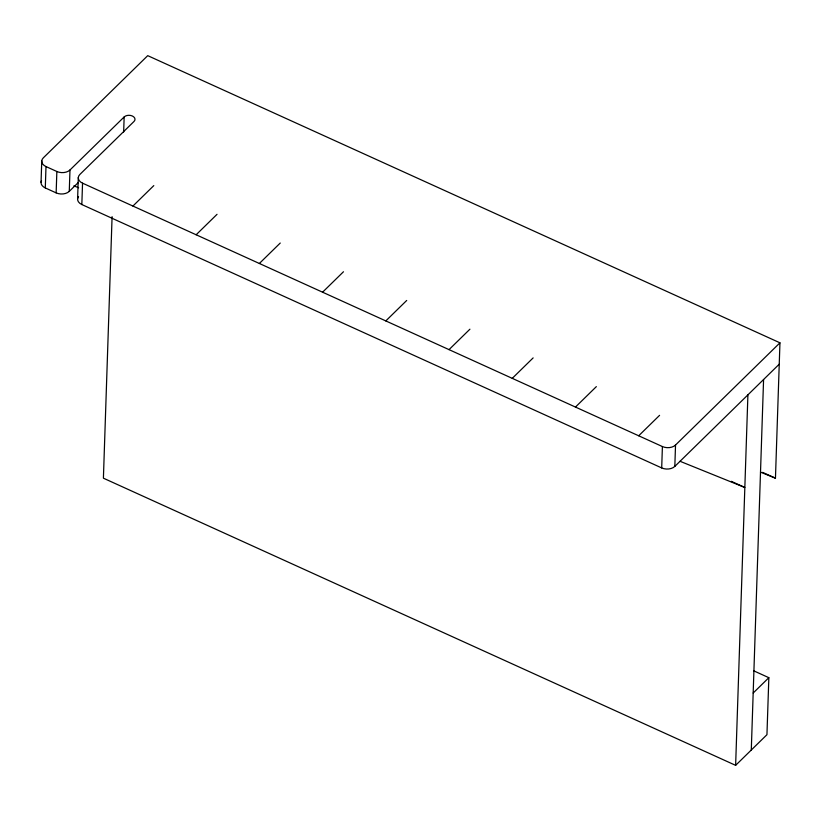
<?xml version="1.0" encoding="UTF-8"?>
<svg xmlns="http://www.w3.org/2000/svg" width="821" height="821" viewBox="0 0 821 821"><rect width="100%" height="100%" fill="white"/><g stroke="black" fill="none" stroke-linecap="round" stroke-linejoin="round"><path stroke-width="1.23" d="M41.05 182.272L41.758 160.895M78.303 182.519L69.272 191.355A9.472 6.24 1.9 0 1 56.146 192.873L45.288 187.937L45.997 166.56A9.472 6.24 1.9 0 1 43.308 157.858L147.729 55.654L779.95 342.819L775.455 478.191L760.503 472.147M56.146 192.873L56.854 171.497L45.997 166.56M69.272 191.355L69.98 169.978L124.156 116.951A5.921 3.9 1.9 0 1 132.355 116.007A5.921 3.9 1.9 0 1 134.028 121.436L79.863 174.463A9.472 6.24 1.9 0 0 82.541 183.165L81.833 204.542L661.695 467.929A9.472 6.24 1.9 0 0 674.821 466.4L779.242 364.185M77.605 198.877L78.313 177.5M112.087 216.662L103.405 478.181L735.626 765.346L766.947 734.692L768.846 677.684L753.678 670.798M123.653 132.037L124.156 116.951M661.695 467.929L662.403 446.552L82.541 183.165M674.821 466.4L675.529 445.033L779.95 342.819M735.626 765.346L747.91 394.85M751.287 750.014L763.581 379.518M132.92 206.05L153.804 185.608M196.147 234.765L217.031 214.322M259.364 263.479L280.248 243.037M322.591 292.194L343.476 271.751M385.808 320.919L406.693 300.476M449.025 349.633L469.92 329.19M512.253 378.348L533.137 357.905M575.47 407.062L596.354 386.619M638.697 435.777L659.581 415.334M753.175 693.016L768.846 677.684M73.89 185.844L78.6 187.752M680.045 461.289L744.842 487.479L731.295 481.322M762.627 472.362L775.455 478.191M69.98 169.978A9.472 6.24 1.9 0 1 56.854 171.497M81.833 204.542A9.472 6.24 1.9 0 1 78.539 196.537M45.288 187.937A9.472 6.24 1.9 0 1 41.522 180.682M675.529 445.033A9.472 6.24 1.9 0 1 662.403 446.552"/></g></svg>
